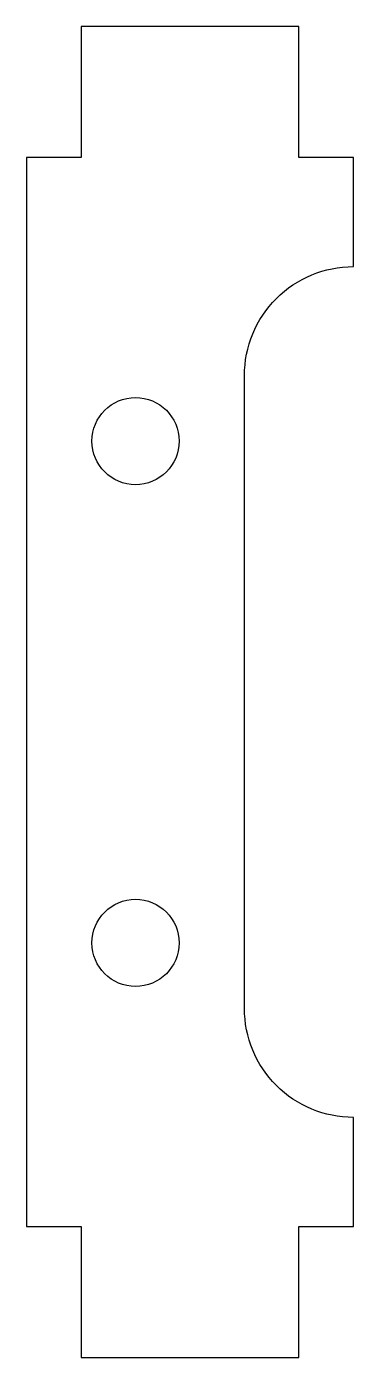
# Model space of a CAD drawing. Header units: millimetres. Extents: x -5 to 25, y 0 to 122.
import ezdxf

# ---------------------------------------------------------------- set-up
doc = ezdxf.new("R2010")
doc.units = ezdxf.units.MM

msp = doc.modelspace()

# ---------------------------------------------------------------- linework, layer by layer
msp.add_lwpolyline([(0, 110), (-5, 110), (-5, 12), (0, 12), (0, 0), (20, 0), (20, 12), (25, 12), (25, 22, -0.414214), (15, 32), (15, 90, -0.414214), (25, 100), (25, 110), (20, 110), (20, 122), (0, 122)], format="xyb", close=True)
for centre in [(5, 84), (5, 38)]:
    msp.add_circle(centre, 4)

doc.saveas('drawing.dxf')
